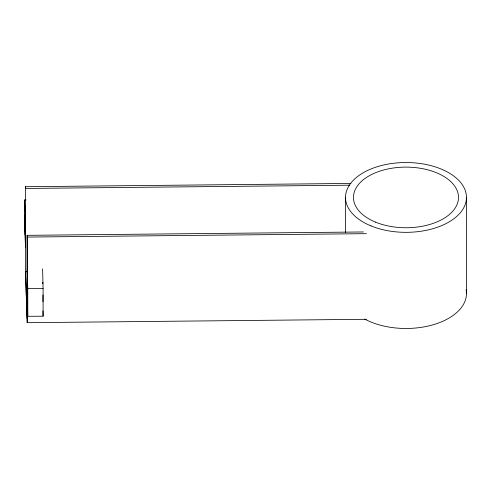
<?xml version="1.0" encoding="UTF-8"?>
<svg xmlns="http://www.w3.org/2000/svg" width="491" height="491" viewBox="0 0 491 491"><rect width="100%" height="100%" fill="white"/><g stroke="black" fill="none" stroke-linecap="round" stroke-linejoin="round"><path stroke-width="0.74" d="M42.962 301.732L42.969 294.993M42.699 283.375L42.748 282.221L42.815 283.608M24.55 199.96L25.575 219.587L25.575 247.354L24.55 227.726L24.55 199.96L26.084 199.929M366.396 319.291L27.208 322.691L25.446 272.339L25.446 186.715L350.924 183.45M349.813 185.193L25.501 188.452L25.446 186.715M27.036 271.744L25.501 271.762L27.146 318.641L27.146 235.33L363.438 231.961M27.146 235.33L27.208 237.067L366.396 233.667M27.275 268.902L27.766 288.536L43.091 288.438L43.091 316.204L27.766 316.302L27.275 287.665M42.6 268.804L43.091 288.438M42.956 310.92L43.091 316.204M466.45 197.216L466.45 293.354M345.523 197.646L345.523 232.746M27.766 288.536L27.766 316.302M27.208 237.067L27.208 322.691M466.1 289.807A60.467 34.91 0 0 1 433.074 324.778A60.467 34.91 0 0 1 364.782 319.119M27.355 285.946L27.582 302.978L27.422 282.319L27.355 285.946M24.777 218.164L25.256 235.195L24.918 214.536L24.777 218.164M370.969 225.891A60.467 34.91 0 0 0 466.186 200.709A60.467 34.91 0 0 0 380.807 165.694A60.467 34.91 0 0 0 370.969 225.891M375.578 222.147A52.506 30.313 0 0 0 458.263 200.279A52.506 30.313 0 0 0 384.122 169.868A52.506 30.313 0 0 0 375.578 222.147"/></g></svg>
